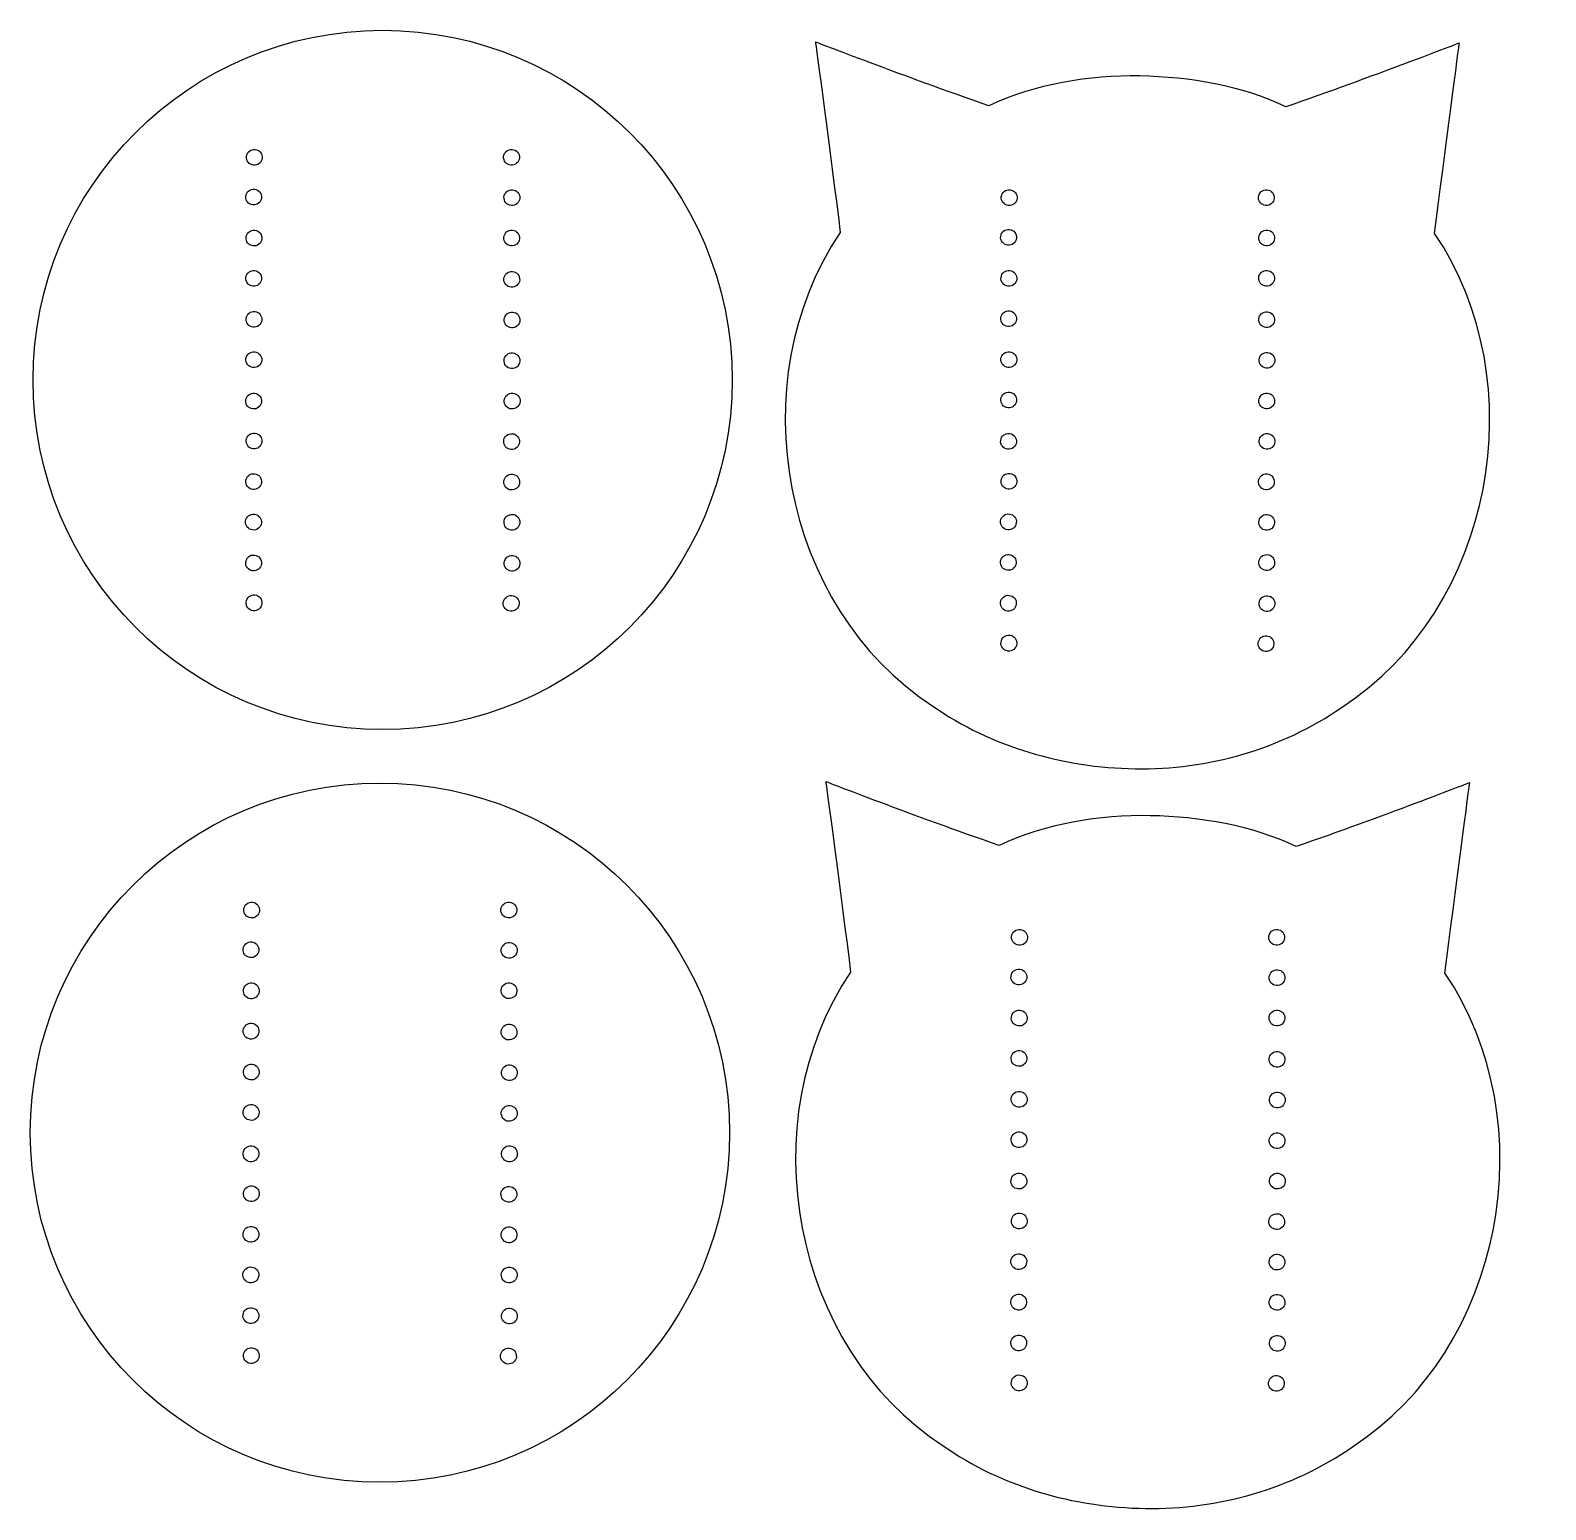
# Model space of a CAD drawing. Extents: x -60 to 149, y 150 to 288.
# Drawn here: x 55.5 to 149.3, y 150.5 to 242.1 of the extents above; entities that cross this region are included whole.
import ezdxf

# ---------------------------------------------------------------- set-up
doc = ezdxf.new("R2010")
doc.units = 0
doc.layers.add('Layer_1', color=7, linetype='CONTINUOUS')

msp = doc.modelspace()

# ---------------------------------------------------------------- linework, layer by layer
at = {"layer": 'Layer_1', "color": 7}
for points in [[(104.065999, 241.36378), (104.065999, 241.36378)], [(69.807637, 234.166506), (69.807637, 234.166506)], [(85.732942, 234.279382), (85.732942, 234.279382)], [(85.754806, 231.781698), (85.754806, 231.781698)], [(132.472275, 231.78488), (132.472275, 231.78488)], [(69.767564, 231.709083), (69.767564, 231.709083)], [(116.54697, 231.672005), (116.54697, 231.672005)], [(69.788153, 229.166887), (69.788153, 229.166887)], [(85.744321, 229.282355), (85.744321, 229.282355)], [(116.506897, 229.214582), (116.506897, 229.214582)], [(132.494139, 229.287196), (132.494139, 229.287196)], [(69.771215, 226.670884), (69.771215, 226.670884)], [(85.749932, 226.722858), (85.749932, 226.722858)], [(116.527486, 226.672385), (116.527486, 226.672385)], [(132.483654, 226.787853), (132.483654, 226.787853)], [(69.785482, 224.136895), (69.785482, 224.136895)], [(85.768117, 224.207888), (85.768117, 224.207888)], [(116.510548, 224.176383), (116.510548, 224.176383)], [(132.489265, 224.228357), (132.489265, 224.228357)], [(69.777978, 221.636562), (69.777978, 221.636562)], [(85.755126, 221.687319), (85.755126, 221.687319)], [(116.524815, 221.642394), (116.524815, 221.642394)], [(132.50745, 221.713387), (132.50745, 221.713387)], [(98.908416, 220.440983), (98.908416, 220.440983)], [(69.767679, 219.074306), (69.767679, 219.074306)], [(85.771587, 219.185705), (85.771587, 219.185705)], [(116.517311, 219.142061), (116.517311, 219.142061)], [(132.494459, 219.192818), (132.494459, 219.192818)], [(69.789839, 216.604686), (69.789839, 216.604686)], [(85.735646, 216.680995), (85.735646, 216.680995)], [(116.507012, 216.579805), (116.507012, 216.579805)], [(132.51092, 216.691203), (132.51092, 216.691203)], [(69.763328, 214.091072), (69.763328, 214.091072)], [(85.746856, 214.171391), (85.746856, 214.171391)], [(116.529172, 214.110185), (116.529172, 214.110185)], [(132.474979, 214.186494), (132.474979, 214.186494)], [(69.757221, 211.581162), (69.757221, 211.581162)], [(85.75568, 211.6845), (85.75568, 211.6845)], [(116.502662, 211.596571), (116.502662, 211.596571)], [(132.486189, 211.67689), (132.486189, 211.67689)], [(69.760512, 209.055354), (69.760512, 209.055354)], [(85.766893, 209.142469), (85.766893, 209.142469)], [(116.496554, 209.08666), (116.496554, 209.08666)], [(132.495013, 209.189999), (132.495013, 209.189999)], [(69.788057, 206.583426), (69.788057, 206.583426)], [(85.710509, 206.662318), (85.710509, 206.662318)], [(116.499845, 206.560852), (116.499845, 206.560852)], [(132.506226, 206.647968), (132.506226, 206.647968)], [(116.52739, 204.088925), (116.52739, 204.088925)], [(132.449842, 204.167816), (132.449842, 204.167816)], [(104.70535, 195.565995), (104.70535, 195.565995)], [(85.565942, 187.675247), (85.565942, 187.675247)], [(69.640638, 187.562372), (69.640638, 187.562372)], [(117.186322, 185.874221), (117.186322, 185.874221)], [(133.111627, 185.987096), (133.111627, 185.987096)], [(69.600564, 185.104948), (69.600564, 185.104948)], [(85.587807, 185.177563), (85.587807, 185.177563)], [(117.146249, 183.416797), (117.146249, 183.416797)], [(133.133491, 183.489412), (133.133491, 183.489412)], [(69.621154, 182.562752), (69.621154, 182.562752)], [(85.577322, 182.67822), (85.577322, 182.67822)], [(117.166838, 180.874601), (117.166838, 180.874601)], [(133.123006, 180.990069), (133.123006, 180.990069)], [(69.604216, 180.06675), (69.604216, 180.06675)], [(85.582933, 180.118724), (85.582933, 180.118724)], [(117.1499, 178.378599), (117.1499, 178.378599)], [(133.128617, 178.430573), (133.128617, 178.430573)], [(69.618482, 177.532761), (69.618482, 177.532761)], [(85.601118, 177.603753), (85.601118, 177.603753)], [(117.164167, 175.84461), (117.164167, 175.84461)], [(133.146802, 175.915602), (133.146802, 175.915602)], [(69.610979, 175.032427), (69.610979, 175.032427)], [(85.588127, 175.083185), (85.588127, 175.083185)], [(98.741417, 173.836848), (98.741417, 173.836848)], [(117.156663, 173.344276), (117.156663, 173.344276)], [(133.133811, 173.395034), (133.133811, 173.395034)], [(69.60068, 172.470172), (69.60068, 172.470172)], [(85.604587, 172.58157), (85.604587, 172.58157)], [(117.146364, 170.78202), (117.146364, 170.78202)], [(133.150271, 170.893419), (133.150271, 170.893419)], [(69.62284, 170.000551), (69.62284, 170.000551)], [(85.568647, 170.076861), (85.568647, 170.076861)], [(117.168524, 168.3124), (117.168524, 168.3124)], [(133.114331, 168.388709), (133.114331, 168.388709)], [(69.596329, 167.486938), (69.596329, 167.486938)], [(85.579857, 167.567256), (85.579857, 167.567256)], [(117.142013, 165.798786), (117.142013, 165.798786)], [(133.125541, 165.879105), (133.125541, 165.879105)], [(69.590222, 164.977027), (69.590222, 164.977027)], [(85.58868, 165.080366), (85.58868, 165.080366)], [(117.135906, 163.288876), (117.135906, 163.288876)], [(133.134365, 163.392214), (133.134365, 163.392214)], [(69.593512, 162.451219), (69.593512, 162.451219)], [(85.599894, 162.538335), (85.599894, 162.538335)], [(117.139197, 160.763068), (117.139197, 160.763068)], [(133.145578, 160.850183), (133.145578, 160.850183)], [(69.621058, 159.979291), (69.621058, 159.979291)], [(85.543509, 160.058183), (85.543509, 160.058183)], [(117.166742, 158.29114), (117.166742, 158.29114)], [(133.089194, 158.370032), (133.089194, 158.370032)]]:
    msp.add_lwpolyline(points, dxfattribs=at)
for points in [[(55.617646, 220.440983), (55.617646, 232.395404), (65.308617, 242.086351), (77.263031, 242.086351)], [(77.263031, 242.086351), (89.217446, 242.086351), (98.908416, 232.395404), (98.908416, 220.440983)], [(104.065999, 241.36378), (104.065999, 241.36378), (104.988244, 234.476005), (105.60061, 229.572196)], [(114.80811, 237.412668), (109.562446, 239.230236), (104.065999, 241.36378), (104.065999, 241.36378)], [(143.938721, 241.302058), (143.938721, 241.302058), (138.442359, 239.168514), (133.196638, 237.350946)], [(142.404138, 229.510446), (143.016503, 234.414255), (143.938721, 241.302058), (143.938721, 241.302058)], [(124.145291, 239.260264), (121.046858, 239.316314), (117.619213, 238.758586), (114.80811, 237.412668)], [(133.196638, 237.350946), (130.502657, 238.640787), (127.243753, 239.204187), (124.145291, 239.260264)], [(68.83452, 234.278063), (68.865329, 234.546814), (69.108136, 234.739711), (69.376864, 234.708904)], [(69.376864, 234.708904), (69.645569, 234.6781), (69.838446, 234.435258), (69.807637, 234.166506)], [(84.759751, 234.168466), (84.729119, 234.437238), (84.922134, 234.67995), (85.190882, 234.71058)], [(85.190882, 234.71058), (85.459607, 234.741207), (85.70231, 234.548153), (85.732942, 234.279382)], [(69.265293, 233.735665), (68.996566, 233.766472), (68.803711, 234.009312), (68.83452, 234.278063)], [(69.807637, 234.166506), (69.776828, 233.897755), (69.533998, 233.704861), (69.265293, 233.735665)], [(85.301811, 233.737268), (85.033063, 233.706638), (84.790384, 233.899695), (84.759751, 234.168466)], [(85.732942, 234.279382), (85.763574, 234.01061), (85.570536, 233.767895), (85.301811, 233.737268)], [(69.22522, 231.278242), (68.956492, 231.309048), (68.763637, 231.551888), (68.794446, 231.82064)], [(68.794446, 231.82064), (68.825256, 232.089391), (69.068063, 232.282287), (69.33679, 232.251481)], [(69.33679, 232.251481), (69.605495, 232.220677), (69.798373, 231.977834), (69.767564, 231.709083)], [(84.781615, 231.670782), (84.750983, 231.939554), (84.943998, 232.182266), (85.212746, 232.212896)], [(85.212746, 232.212896), (85.481471, 232.243523), (85.724174, 232.050469), (85.754806, 231.781698)], [(85.754806, 231.781698), (85.785438, 231.512926), (85.5924, 231.270211), (85.323675, 231.239584)], [(116.004626, 231.241164), (115.735899, 231.271971), (115.543044, 231.514811), (115.573853, 231.783562)], [(115.573853, 231.783562), (115.604662, 232.052313), (115.847469, 232.24521), (116.116197, 232.214403)], [(116.116197, 232.214403), (116.384902, 232.183599), (116.577779, 231.940757), (116.54697, 231.672005)], [(131.499084, 231.673965), (131.468452, 231.942736), (131.661467, 232.185449), (131.930215, 232.216079)], [(131.930215, 232.216079), (132.19894, 232.246706), (132.441643, 232.053652), (132.472275, 231.78488)], [(132.472275, 231.78488), (132.502907, 231.516109), (132.309869, 231.273393), (132.041144, 231.242767)], [(69.767564, 231.709083), (69.736754, 231.440332), (69.493924, 231.247438), (69.22522, 231.278242)], [(85.323675, 231.239584), (85.054927, 231.208954), (84.812248, 231.40201), (84.781615, 231.670782)], [(116.54697, 231.672005), (116.516161, 231.403254), (116.273331, 231.21036), (116.004626, 231.241164)], [(132.041144, 231.242767), (131.772396, 231.212137), (131.529717, 231.405193), (131.499084, 231.673965)], [(69.245809, 228.736046), (68.977082, 228.766852), (68.784227, 229.009692), (68.815036, 229.278443)], [(68.815036, 229.278443), (68.845845, 229.547195), (69.088652, 229.740091), (69.35738, 229.709284)], [(69.788153, 229.166887), (69.757344, 228.898135), (69.514514, 228.705242), (69.245809, 228.736046)], [(69.35738, 229.709284), (69.626085, 229.67848), (69.818963, 229.435638), (69.788153, 229.166887)], [(84.771131, 229.171439), (84.740499, 229.440211), (84.933513, 229.682924), (85.202261, 229.713553)], [(85.313191, 228.740241), (85.044443, 228.709611), (84.801763, 228.902668), (84.771131, 229.171439)], [(85.202261, 229.713553), (85.470986, 229.74418), (85.713689, 229.551126), (85.744321, 229.282355)], [(85.744321, 229.282355), (85.774953, 229.013583), (85.581916, 228.770868), (85.313191, 228.740241)], [(105.60061, 229.572196), (99.364769, 220.370087), (101.935729, 206.3367), (111.333221, 200.24753)], [(115.964553, 228.783741), (115.695825, 228.814547), (115.50297, 229.057387), (115.53378, 229.326138)], [(115.53378, 229.326138), (115.564589, 229.59489), (115.807396, 229.787786), (116.076123, 229.756979)], [(116.506897, 229.214582), (116.476087, 228.94583), (116.233258, 228.752937), (115.964553, 228.783741)], [(116.076123, 229.756979), (116.344828, 229.726175), (116.537706, 229.483333), (116.506897, 229.214582)], [(131.520948, 229.176281), (131.490316, 229.445052), (131.683331, 229.687765), (131.952079, 229.718395)], [(132.063008, 228.745082), (131.79426, 228.714453), (131.551581, 228.907509), (131.520948, 229.176281)], [(131.952079, 229.718395), (132.220804, 229.749021), (132.463507, 229.555968), (132.494139, 229.287196)], [(132.494139, 229.287196), (132.524771, 229.018425), (132.331733, 228.775709), (132.063008, 228.745082)], [(136.671499, 200.185808), (146.068991, 206.27495), (148.639979, 220.308365), (142.404138, 229.510446)], [(68.798098, 226.782441), (68.828907, 227.051192), (69.071714, 227.244089), (69.340442, 227.213282)], [(69.340442, 227.213282), (69.609146, 227.182478), (69.802024, 226.939636), (69.771215, 226.670884)], [(84.776742, 226.611943), (84.74611, 226.880714), (84.939125, 227.123427), (85.207872, 227.154057)], [(85.207872, 227.154057), (85.476597, 227.184683), (85.7193, 226.99163), (85.749932, 226.722858)], [(115.554369, 226.783942), (115.585178, 227.052693), (115.827985, 227.24559), (116.096713, 227.214783)], [(116.096713, 227.214783), (116.365418, 227.183979), (116.558296, 226.941137), (116.527486, 226.672385)], [(131.510464, 226.676938), (131.479832, 226.945709), (131.672846, 227.188422), (131.941594, 227.219052)], [(131.941594, 227.219052), (132.210319, 227.249679), (132.453022, 227.056625), (132.483654, 226.787853)], [(69.228871, 226.240043), (68.960143, 226.27085), (68.767288, 226.51369), (68.798098, 226.782441)], [(69.771215, 226.670884), (69.740406, 226.402133), (69.497576, 226.209239), (69.228871, 226.240043)], [(85.318802, 226.180744), (85.050054, 226.150115), (84.807374, 226.343171), (84.776742, 226.611943)], [(85.749932, 226.722858), (85.780565, 226.454087), (85.587527, 226.211371), (85.318802, 226.180744)], [(115.985142, 226.241544), (115.716415, 226.272351), (115.52356, 226.515191), (115.554369, 226.783942)], [(116.527486, 226.672385), (116.496677, 226.403634), (116.253847, 226.21074), (115.985142, 226.241544)], [(132.052524, 226.24574), (131.783776, 226.21511), (131.541096, 226.408166), (131.510464, 226.676938)], [(132.483654, 226.787853), (132.514286, 226.519082), (132.321249, 226.276366), (132.052524, 226.24574)], [(68.812365, 224.248452), (68.843174, 224.517203), (69.085981, 224.7101), (69.354708, 224.679293)], [(69.354708, 224.679293), (69.623413, 224.648489), (69.816291, 224.405647), (69.785482, 224.136895)], [(84.794926, 224.096972), (84.764294, 224.365744), (84.957309, 224.608457), (85.226057, 224.639086)], [(85.226057, 224.639086), (85.494782, 224.669713), (85.737485, 224.47666), (85.768117, 224.207888)], [(115.968204, 223.745542), (115.699476, 223.776349), (115.506622, 224.019189), (115.537431, 224.28794)], [(115.537431, 224.28794), (115.56824, 224.556691), (115.811047, 224.749587), (116.079775, 224.718781)], [(116.079775, 224.718781), (116.348479, 224.687977), (116.541357, 224.445134), (116.510548, 224.176383)], [(131.516075, 224.117442), (131.485443, 224.386213), (131.678458, 224.628926), (131.947206, 224.659555)], [(131.947206, 224.659555), (132.215931, 224.690182), (132.458633, 224.497129), (132.489265, 224.228357)], [(69.243138, 223.706054), (68.97441, 223.736861), (68.781555, 223.979701), (68.812365, 224.248452)], [(69.785482, 224.136895), (69.754673, 223.868144), (69.511843, 223.67525), (69.243138, 223.706054)], [(85.336986, 223.665774), (85.068238, 223.635145), (84.825559, 223.828201), (84.794926, 224.096972)], [(85.768117, 224.207888), (85.798749, 223.939116), (85.605711, 223.696401), (85.336986, 223.665774)], [(116.510548, 224.176383), (116.479739, 223.907632), (116.236909, 223.714738), (115.968204, 223.745542)], [(132.058135, 223.686243), (131.789387, 223.655614), (131.546707, 223.84867), (131.516075, 224.117442)], [(132.489265, 224.228357), (132.519898, 223.959585), (132.32686, 223.71687), (132.058135, 223.686243)], [(69.235634, 221.205721), (68.966906, 221.236527), (68.774051, 221.479367), (68.804861, 221.748119)], [(68.804861, 221.748119), (68.83567, 222.01687), (69.078477, 222.209766), (69.347205, 222.17896)], [(69.777978, 221.636562), (69.747169, 221.367811), (69.504339, 221.174917), (69.235634, 221.205721)], [(69.347205, 222.17896), (69.615909, 222.148156), (69.808787, 221.905313), (69.777978, 221.636562)], [(84.781935, 221.576404), (84.751303, 221.845175), (84.944318, 222.087888), (85.213066, 222.118518)], [(85.323995, 221.145206), (85.055247, 221.114576), (84.812568, 221.307632), (84.781935, 221.576404)], [(85.213066, 222.118518), (85.481791, 222.149145), (85.724494, 221.956091), (85.755126, 221.687319)], [(85.755126, 221.687319), (85.785758, 221.418548), (85.59272, 221.175832), (85.323995, 221.145206)], [(115.982471, 221.211553), (115.713743, 221.24236), (115.520888, 221.4852), (115.551698, 221.753951)], [(115.551698, 221.753951), (115.582507, 222.022702), (115.825314, 222.215598), (116.094042, 222.184792)], [(116.524815, 221.642394), (116.494006, 221.373643), (116.251176, 221.180749), (115.982471, 221.211553)], [(116.094042, 222.184792), (116.362746, 222.153988), (116.555624, 221.911145), (116.524815, 221.642394)], [(131.534259, 221.602471), (131.503627, 221.871243), (131.696642, 222.113956), (131.96539, 222.144585)], [(132.076319, 221.171273), (131.807571, 221.140643), (131.564892, 221.3337), (131.534259, 221.602471)], [(131.96539, 222.144585), (132.234115, 222.175212), (132.476818, 221.982158), (132.50745, 221.713387)], [(132.50745, 221.713387), (132.538082, 221.444615), (132.345044, 221.2019), (132.076319, 221.171273)], [(77.263031, 198.795581), (65.308617, 198.795581), (55.617646, 208.486561), (55.617646, 220.440983)], [(68.794562, 219.185863), (68.825371, 219.454614), (69.068178, 219.64751), (69.336906, 219.616704)], [(69.336906, 219.616704), (69.605611, 219.5859), (69.798488, 219.343057), (69.767679, 219.074306)], [(98.908416, 220.440983), (98.908416, 208.486561), (89.217446, 198.795581), (77.263031, 198.795581)], [(84.798396, 219.074789), (84.767764, 219.343561), (84.960779, 219.586273), (85.229527, 219.616903)], [(85.229527, 219.616903), (85.498252, 219.64753), (85.740954, 219.454476), (85.771587, 219.185705)], [(115.544194, 219.253617), (115.575003, 219.522369), (115.81781, 219.715265), (116.086538, 219.684458)], [(116.086538, 219.684458), (116.355242, 219.653654), (116.54812, 219.410812), (116.517311, 219.142061)], [(131.521268, 219.081903), (131.490636, 219.350674), (131.683651, 219.593387), (131.952399, 219.624016)], [(131.952399, 219.624016), (132.221124, 219.654643), (132.463827, 219.46159), (132.494459, 219.192818)], [(69.225335, 218.643465), (68.956608, 218.674271), (68.763753, 218.917111), (68.794562, 219.185863)], [(69.767679, 219.074306), (69.73687, 218.805555), (69.49404, 218.612661), (69.225335, 218.643465)], [(85.340456, 218.643591), (85.071708, 218.612961), (84.829028, 218.806018), (84.798396, 219.074789)], [(85.771587, 219.185705), (85.802219, 218.916933), (85.609181, 218.674218), (85.340456, 218.643591)], [(115.974967, 218.71122), (115.706239, 218.742026), (115.513385, 218.984866), (115.544194, 219.253617)], [(116.517311, 219.142061), (116.486502, 218.873309), (116.243672, 218.680416), (115.974967, 218.71122)], [(132.063328, 218.650704), (131.79458, 218.620075), (131.551901, 218.813131), (131.521268, 219.081903)], [(132.494459, 219.192818), (132.525091, 218.924047), (132.332053, 218.681331), (132.063328, 218.650704)], [(68.816722, 216.716243), (68.847531, 216.984994), (69.090338, 217.17789), (69.359066, 217.147084)], [(69.359066, 217.147084), (69.627771, 217.11628), (69.820649, 216.873437), (69.789839, 216.604686)], [(84.762456, 216.57008), (84.731824, 216.838851), (84.924838, 217.081564), (85.193586, 217.112193)], [(85.193586, 217.112193), (85.462311, 217.14282), (85.705014, 216.949767), (85.735646, 216.680995)], [(115.533895, 216.691361), (115.564704, 216.960113), (115.807511, 217.153009), (116.076239, 217.122203)], [(116.076239, 217.122203), (116.344944, 217.091399), (116.537821, 216.848556), (116.507012, 216.579805)], [(131.537729, 216.580288), (131.507097, 216.849059), (131.700112, 217.091772), (131.96886, 217.122402)], [(131.96886, 217.122402), (132.237585, 217.153029), (132.480287, 216.959975), (132.51092, 216.691203)], [(69.247495, 216.173845), (68.978768, 216.204651), (68.785913, 216.447491), (68.816722, 216.716243)], [(69.789839, 216.604686), (69.75903, 216.335935), (69.5162, 216.143041), (69.247495, 216.173845)], [(85.304516, 216.138881), (85.035768, 216.108252), (84.793088, 216.301308), (84.762456, 216.57008)], [(85.735646, 216.680995), (85.766278, 216.412224), (85.573241, 216.169508), (85.304516, 216.138881)], [(115.964668, 216.148964), (115.695941, 216.17977), (115.503086, 216.42261), (115.533895, 216.691361)], [(116.507012, 216.579805), (116.476203, 216.311053), (116.233373, 216.11816), (115.964668, 216.148964)], [(132.079789, 216.14909), (131.811041, 216.11846), (131.568361, 216.311516), (131.537729, 216.580288)], [(132.51092, 216.691203), (132.541552, 216.422432), (132.348514, 216.179716), (132.079789, 216.14909)], [(69.220985, 213.660231), (68.952257, 213.691038), (68.759402, 213.933878), (68.790211, 214.202629)], [(68.790211, 214.202629), (68.821021, 214.47138), (69.063828, 214.664276), (69.332555, 214.63347)], [(69.763328, 214.091072), (69.732519, 213.822321), (69.489689, 213.629427), (69.220985, 213.660231)], [(69.332555, 214.63347), (69.60126, 214.602666), (69.794138, 214.359823), (69.763328, 214.091072)], [(84.773666, 214.060475), (84.743034, 214.329247), (84.936049, 214.57196), (85.204797, 214.602589)], [(85.315726, 213.629277), (85.046978, 213.598648), (84.804298, 213.791704), (84.773666, 214.060475)], [(85.204797, 214.602589), (85.473522, 214.633216), (85.716224, 214.440162), (85.746856, 214.171391)], [(85.746856, 214.171391), (85.777489, 213.902619), (85.584451, 213.659904), (85.315726, 213.629277)], [(115.986828, 213.679344), (115.718101, 213.71015), (115.525246, 213.95299), (115.556055, 214.221741)], [(115.556055, 214.221741), (115.586864, 214.490493), (115.829671, 214.683389), (116.098399, 214.652582)], [(116.529172, 214.110185), (116.498363, 213.841433), (116.255533, 213.64854), (115.986828, 213.679344)], [(116.098399, 214.652582), (116.367104, 214.621778), (116.559982, 214.378936), (116.529172, 214.110185)], [(131.501789, 214.075578), (131.471157, 214.34435), (131.664171, 214.587063), (131.932919, 214.617692)], [(132.043849, 213.64438), (131.775101, 213.613751), (131.532421, 213.806807), (131.501789, 214.075578)], [(131.932919, 214.617692), (132.201644, 214.648319), (132.444347, 214.455265), (132.474979, 214.186494)], [(132.474979, 214.186494), (132.505611, 213.917722), (132.312574, 213.675007), (132.043849, 213.64438)], [(68.784104, 211.692718), (68.814913, 211.96147), (69.05772, 212.154366), (69.326448, 212.123559)], [(69.326448, 212.123559), (69.595152, 212.092755), (69.78803, 211.849913), (69.757221, 211.581162)], [(84.782489, 211.573584), (84.751857, 211.842356), (84.944872, 212.085069), (85.21362, 212.115698)], [(85.21362, 212.115698), (85.482345, 212.146325), (85.725047, 211.953272), (85.75568, 211.6845)], [(115.529544, 211.708128), (115.560354, 211.976879), (115.803161, 212.169775), (116.071888, 212.138969)], [(116.071888, 212.138969), (116.340593, 212.108165), (116.533471, 211.865322), (116.502662, 211.596571)], [(131.512999, 211.565974), (131.482367, 211.834746), (131.675382, 212.077459), (131.94413, 212.108088)], [(131.94413, 212.108088), (132.212855, 212.138715), (132.455557, 211.945661), (132.486189, 211.67689)], [(69.214877, 211.150321), (68.946149, 211.181127), (68.753294, 211.423967), (68.784104, 211.692718)], [(69.757221, 211.581162), (69.726412, 211.31241), (69.483582, 211.119517), (69.214877, 211.150321)], [(85.324549, 211.142386), (85.055801, 211.111757), (84.813121, 211.304813), (84.782489, 211.573584)], [(85.75568, 211.6845), (85.786312, 211.415728), (85.593274, 211.173013), (85.324549, 211.142386)], [(115.960318, 211.16573), (115.69159, 211.196536), (115.498735, 211.439376), (115.529544, 211.708128)], [(116.502662, 211.596571), (116.471852, 211.32782), (116.229022, 211.134926), (115.960318, 211.16573)], [(132.055059, 211.134776), (131.786311, 211.104146), (131.543631, 211.297203), (131.512999, 211.565974)], [(132.486189, 211.67689), (132.516822, 211.408118), (132.323784, 211.165403), (132.055059, 211.134776)], [(68.787394, 209.16691), (68.818204, 209.435662), (69.061011, 209.628558), (69.329738, 209.597751)], [(69.329738, 209.597751), (69.598443, 209.566948), (69.791321, 209.324105), (69.760512, 209.055354)], [(84.793702, 209.031554), (84.76307, 209.300325), (84.956085, 209.543038), (85.224833, 209.573667)], [(85.224833, 209.573667), (85.493558, 209.604294), (85.736261, 209.411241), (85.766893, 209.142469)], [(115.523437, 209.198217), (115.554246, 209.466968), (115.797053, 209.659865), (116.065781, 209.629058)], [(116.065781, 209.629058), (116.334485, 209.598254), (116.527363, 209.355412), (116.496554, 209.08666)], [(131.521822, 209.079083), (131.49119, 209.347855), (131.684205, 209.590568), (131.952953, 209.621197)], [(131.952953, 209.621197), (132.221678, 209.651824), (132.464381, 209.45877), (132.495013, 209.189999)], [(69.218168, 208.624513), (68.94944, 208.655319), (68.756585, 208.898159), (68.787394, 209.16691)], [(69.760512, 209.055354), (69.729702, 208.786602), (69.486873, 208.593709), (69.218168, 208.624513)], [(85.335762, 208.600355), (85.067014, 208.569726), (84.824335, 208.762782), (84.793702, 209.031554)], [(85.766893, 209.142469), (85.797525, 208.873698), (85.604487, 208.630982), (85.335762, 208.600355)], [(115.95421, 208.655819), (115.685482, 208.686626), (115.492628, 208.929466), (115.523437, 209.198217)], [(116.496554, 209.08666), (116.465745, 208.817909), (116.222915, 208.625015), (115.95421, 208.655819)], [(132.063882, 208.647885), (131.795134, 208.617255), (131.552454, 208.810312), (131.521822, 209.079083)], [(132.495013, 209.189999), (132.525645, 208.921227), (132.332607, 208.678512), (132.063882, 208.647885)], [(69.245714, 206.152585), (68.976986, 206.183391), (68.784131, 206.426231), (68.81494, 206.694983)], [(68.81494, 206.694983), (68.84575, 206.963734), (69.088556, 207.15663), (69.357284, 207.125824)], [(69.788057, 206.583426), (69.757248, 206.314675), (69.514418, 206.121781), (69.245714, 206.152585)], [(69.357284, 207.125824), (69.625989, 207.09502), (69.818867, 206.852177), (69.788057, 206.583426)], [(84.737318, 206.551402), (84.706686, 206.820174), (84.899701, 207.062886), (85.168449, 207.093516)], [(85.279378, 206.120204), (85.01063, 206.089574), (84.76795, 206.282631), (84.737318, 206.551402)], [(85.168449, 207.093516), (85.437174, 207.124143), (85.679876, 206.931089), (85.710509, 206.662318)], [(85.710509, 206.662318), (85.741141, 206.393546), (85.548103, 206.150831), (85.279378, 206.120204)], [(115.957501, 206.130011), (115.688773, 206.160818), (115.495918, 206.403658), (115.526728, 206.672409)], [(115.526728, 206.672409), (115.557537, 206.94116), (115.800344, 207.134057), (116.069071, 207.10325)], [(116.499845, 206.560852), (116.469035, 206.292101), (116.226206, 206.099207), (115.957501, 206.130011)], [(116.069071, 207.10325), (116.337776, 207.072446), (116.530654, 206.829604), (116.499845, 206.560852)], [(131.533035, 206.537052), (131.502403, 206.805824), (131.695418, 207.048537), (131.964166, 207.079166)], [(132.075095, 206.105854), (131.806347, 206.075225), (131.563668, 206.268281), (131.533035, 206.537052)], [(131.964166, 207.079166), (132.232891, 207.109793), (132.475594, 206.916739), (132.506226, 206.647968)], [(132.506226, 206.647968), (132.536858, 206.379196), (132.34382, 206.136481), (132.075095, 206.105854)], [(115.554273, 204.200481), (115.585083, 204.469233), (115.82789, 204.662129), (116.096617, 204.631322)], [(116.096617, 204.631322), (116.365322, 204.600519), (116.5582, 204.357676), (116.52739, 204.088925)], [(131.476651, 204.056901), (131.446019, 204.325672), (131.639034, 204.568385), (131.907782, 204.599015)], [(131.907782, 204.599015), (132.176507, 204.629642), (132.419209, 204.436588), (132.449842, 204.167816)], [(115.985047, 203.658084), (115.716319, 203.68889), (115.523464, 203.93173), (115.554273, 204.200481)], [(116.52739, 204.088925), (116.496581, 203.820173), (116.253751, 203.62728), (115.985047, 203.658084)], [(132.018711, 203.625703), (131.749963, 203.595073), (131.507283, 203.788129), (131.476651, 204.056901)], [(132.449842, 204.167816), (132.480474, 203.899045), (132.287436, 203.656329), (132.018711, 203.625703)], [(111.333221, 200.24753), (114.959494, 197.717577), (119.372857, 196.440436), (123.864226, 196.366551)], [(123.864226, 196.366551), (128.355595, 196.292665), (132.931998, 197.576804), (136.671499, 200.185808)], [(55.450647, 173.836848), (55.450647, 185.79127), (65.141617, 195.482217), (77.096032, 195.482217)], [(77.096032, 195.482217), (89.050447, 195.482217), (98.741417, 185.79127), (98.741417, 173.836848)], [(104.70535, 195.565995), (104.70535, 195.565995), (105.627596, 188.678221), (106.239962, 183.774412)], [(115.447462, 191.614884), (110.201797, 193.432452), (104.70535, 195.565995), (104.70535, 195.565995)], [(144.578073, 195.504273), (144.578073, 195.504273), (139.08171, 193.37073), (133.835989, 191.553162)], [(143.043489, 183.712662), (143.655855, 188.616471), (144.578073, 195.504273), (144.578073, 195.504273)], [(124.784643, 193.46248), (121.68621, 193.518529), (118.258565, 192.960802), (115.447462, 191.614884)], [(133.835989, 191.553162), (131.142009, 192.843002), (127.883104, 193.406403), (124.784643, 193.46248)], [(69.098294, 187.131531), (68.829566, 187.162337), (68.636711, 187.405177), (68.667521, 187.673929)], [(68.667521, 187.673929), (68.69833, 187.94268), (68.941137, 188.135576), (69.209865, 188.10477)], [(69.209865, 188.10477), (69.478569, 188.073966), (69.671447, 187.831123), (69.640638, 187.562372)], [(84.592752, 187.564332), (84.56212, 187.833103), (84.755135, 188.075816), (85.023883, 188.106445)], [(85.023883, 188.106445), (85.292608, 188.137072), (85.53531, 187.944019), (85.565942, 187.675247)], [(85.565942, 187.675247), (85.596575, 187.406476), (85.403537, 187.16376), (85.134812, 187.133133)], [(69.640638, 187.562372), (69.609829, 187.293621), (69.366999, 187.100727), (69.098294, 187.131531)], [(85.134812, 187.133133), (84.866064, 187.102504), (84.623384, 187.29556), (84.592752, 187.564332)], [(116.643978, 185.44338), (116.37525, 185.474186), (116.182396, 185.717026), (116.213205, 185.985778)], [(116.213205, 185.985778), (116.244014, 186.254529), (116.486821, 186.447425), (116.755549, 186.416619)], [(117.186322, 185.874221), (117.155513, 185.60547), (116.912683, 185.412576), (116.643978, 185.44338)], [(116.755549, 186.416619), (117.024254, 186.385815), (117.217131, 186.142972), (117.186322, 185.874221)], [(132.138436, 185.87618), (132.107804, 186.144952), (132.300819, 186.387665), (132.569567, 186.418294)], [(132.680496, 185.444982), (132.411748, 185.414353), (132.169068, 185.607409), (132.138436, 185.87618)], [(132.569567, 186.418294), (132.838292, 186.448921), (133.080995, 186.255868), (133.111627, 185.987096)], [(133.111627, 185.987096), (133.142259, 185.718324), (132.949221, 185.475609), (132.680496, 185.444982)], [(69.05822, 184.674107), (68.789493, 184.704914), (68.596638, 184.947754), (68.627447, 185.216505)], [(68.627447, 185.216505), (68.658256, 185.485256), (68.901063, 185.678153), (69.169791, 185.647346)], [(69.600564, 185.104948), (69.569755, 184.836197), (69.326925, 184.643303), (69.05822, 184.674107)], [(69.169791, 185.647346), (69.438496, 185.616542), (69.631374, 185.3737), (69.600564, 185.104948)], [(84.614616, 185.066648), (84.583984, 185.335419), (84.776999, 185.578132), (85.045747, 185.608761)], [(85.156676, 184.635449), (84.887928, 184.60482), (84.645248, 184.797876), (84.614616, 185.066648)], [(85.045747, 185.608761), (85.314472, 185.639388), (85.557174, 185.446335), (85.587807, 185.177563)], [(85.587807, 185.177563), (85.618439, 184.908791), (85.425401, 184.666076), (85.156676, 184.635449)], [(116.173131, 183.528354), (116.203941, 183.797105), (116.446748, 183.990002), (116.715475, 183.959195)], [(116.715475, 183.959195), (116.98418, 183.928391), (117.177058, 183.685549), (117.146249, 183.416797)], [(132.1603, 183.378496), (132.129668, 183.647268), (132.322683, 183.889981), (132.591431, 183.92061)], [(132.591431, 183.92061), (132.860156, 183.951237), (133.102859, 183.758183), (133.133491, 183.489412)], [(68.648037, 182.674309), (68.678846, 182.94306), (68.921653, 183.135956), (69.190381, 183.10515)], [(69.190381, 183.10515), (69.459085, 183.074346), (69.651963, 182.831503), (69.621154, 182.562752)], [(84.604131, 182.567305), (84.573499, 182.836076), (84.766514, 183.078789), (85.035262, 183.109419)], [(85.035262, 183.109419), (85.303987, 183.140045), (85.54669, 182.946992), (85.577322, 182.67822)], [(106.239962, 183.774412), (100.004121, 174.572303), (102.575081, 160.538915), (111.972573, 154.449745)], [(116.603905, 182.985956), (116.335177, 183.016763), (116.142322, 183.259603), (116.173131, 183.528354)], [(117.146249, 183.416797), (117.115439, 183.148046), (116.872609, 182.955152), (116.603905, 182.985956)], [(132.70236, 182.947298), (132.433612, 182.916669), (132.190933, 183.109725), (132.1603, 183.378496)], [(133.133491, 183.489412), (133.164123, 183.22064), (132.971085, 182.977925), (132.70236, 182.947298)], [(137.310851, 154.388023), (146.708343, 160.477165), (149.279331, 174.510581), (143.043489, 183.712662)], [(69.07881, 182.131911), (68.810082, 182.162718), (68.617228, 182.405557), (68.648037, 182.674309)], [(69.621154, 182.562752), (69.590345, 182.294001), (69.347515, 182.101107), (69.07881, 182.131911)], [(85.146191, 182.136106), (84.877443, 182.105477), (84.634764, 182.298533), (84.604131, 182.567305)], [(85.577322, 182.67822), (85.607954, 182.409449), (85.414916, 182.166733), (85.146191, 182.136106)], [(116.193721, 180.986158), (116.22453, 181.254909), (116.467337, 181.447805), (116.736065, 181.416999)], [(116.736065, 181.416999), (117.00477, 181.386195), (117.197647, 181.143352), (117.166838, 180.874601)], [(132.149816, 180.879154), (132.119183, 181.147925), (132.312198, 181.390638), (132.580946, 181.421267)], [(132.580946, 181.421267), (132.849671, 181.451894), (133.092374, 181.258841), (133.123006, 180.990069)], [(69.061872, 179.635909), (68.793144, 179.666715), (68.600289, 179.909555), (68.631098, 180.178307)], [(68.631098, 180.178307), (68.661908, 180.447058), (68.904715, 180.639954), (69.173442, 180.609148)], [(69.173442, 180.609148), (69.442147, 180.578344), (69.635025, 180.335501), (69.604216, 180.06675)], [(84.609743, 180.007808), (84.57911, 180.27658), (84.772125, 180.519293), (85.040873, 180.549922)], [(85.040873, 180.549922), (85.309598, 180.580549), (85.552301, 180.387495), (85.582933, 180.118724)], [(116.624494, 180.44376), (116.355767, 180.474566), (116.162912, 180.717406), (116.193721, 180.986158)], [(117.166838, 180.874601), (117.136029, 180.60585), (116.893199, 180.412956), (116.624494, 180.44376)], [(132.691876, 180.447955), (132.423128, 180.417326), (132.180448, 180.610382), (132.149816, 180.879154)], [(133.123006, 180.990069), (133.153638, 180.721298), (132.960601, 180.478582), (132.691876, 180.447955)], [(69.604216, 180.06675), (69.573406, 179.797999), (69.330576, 179.605105), (69.061872, 179.635909)], [(85.151802, 179.57661), (84.883055, 179.54598), (84.640375, 179.739037), (84.609743, 180.007808)], [(85.582933, 180.118724), (85.613565, 179.849952), (85.420527, 179.607237), (85.151802, 179.57661)], [(116.607556, 177.947758), (116.338828, 177.978564), (116.145973, 178.221404), (116.176783, 178.490155)], [(116.176783, 178.490155), (116.207592, 178.758907), (116.450399, 178.951803), (116.719127, 178.920997)], [(117.1499, 178.378599), (117.119091, 178.109847), (116.876261, 177.916954), (116.607556, 177.947758)], [(116.719127, 178.920997), (116.987831, 178.890193), (117.180709, 178.64735), (117.1499, 178.378599)], [(132.155427, 178.319657), (132.124795, 178.588429), (132.317809, 178.831141), (132.586557, 178.861771)], [(132.697487, 177.888459), (132.428739, 177.857829), (132.186059, 178.050886), (132.155427, 178.319657)], [(132.586557, 178.861771), (132.855282, 178.892398), (133.097985, 178.699344), (133.128617, 178.430573)], [(133.128617, 178.430573), (133.159249, 178.161801), (132.966212, 177.919086), (132.697487, 177.888459)], [(69.076138, 177.10192), (68.807411, 177.132726), (68.614556, 177.375566), (68.645365, 177.644318)], [(68.645365, 177.644318), (68.676174, 177.913069), (68.918981, 178.105965), (69.187709, 178.075159)], [(69.618482, 177.532761), (69.587673, 177.26401), (69.344843, 177.071116), (69.076138, 177.10192)], [(69.187709, 178.075159), (69.456414, 178.044355), (69.649292, 177.801512), (69.618482, 177.532761)], [(84.627927, 177.492838), (84.597295, 177.76161), (84.79031, 178.004322), (85.059058, 178.034952)], [(85.169987, 177.06164), (84.901239, 177.03101), (84.658559, 177.224066), (84.627927, 177.492838)], [(85.059058, 178.034952), (85.327783, 178.065579), (85.570485, 177.872525), (85.601118, 177.603753)], [(85.601118, 177.603753), (85.63175, 177.334982), (85.438712, 177.092267), (85.169987, 177.06164)], [(116.191049, 175.956166), (116.221859, 176.224918), (116.464666, 176.417814), (116.733393, 176.387008)], [(68.637861, 175.143984), (68.668671, 175.412735), (68.911478, 175.605632), (69.180205, 175.574825)], [(69.180205, 175.574825), (69.44891, 175.544021), (69.641788, 175.301179), (69.610979, 175.032427)], [(84.614936, 174.972269), (84.584304, 175.241041), (84.777319, 175.483754), (85.046067, 175.514383)], [(85.046067, 175.514383), (85.314792, 175.54501), (85.557494, 175.351956), (85.588127, 175.083185)], [(116.621823, 175.413769), (116.353095, 175.444575), (116.16024, 175.687415), (116.191049, 175.956166)], [(117.164167, 175.84461), (117.133357, 175.575858), (116.890527, 175.382965), (116.621823, 175.413769)], [(116.733393, 176.387008), (117.002098, 176.356204), (117.194976, 176.113361), (117.164167, 175.84461)], [(132.173611, 175.804687), (132.142979, 176.073458), (132.335994, 176.316171), (132.604742, 176.346801)], [(132.715671, 175.373488), (132.446923, 175.342859), (132.204243, 175.535915), (132.173611, 175.804687)], [(132.604742, 176.346801), (132.873467, 176.377428), (133.11617, 176.184374), (133.146802, 175.915602)], [(133.146802, 175.915602), (133.177434, 175.646831), (132.984396, 175.404115), (132.715671, 175.373488)], [(69.068635, 174.601586), (68.799907, 174.632393), (68.607052, 174.875233), (68.637861, 175.143984)], [(69.610979, 175.032427), (69.580169, 174.763676), (69.337339, 174.570782), (69.068635, 174.601586)], [(85.156996, 174.541071), (84.888248, 174.510442), (84.645568, 174.703498), (84.614936, 174.972269)], [(85.588127, 175.083185), (85.618759, 174.814413), (85.425721, 174.571698), (85.156996, 174.541071)], [(77.096032, 152.191447), (65.141617, 152.191447), (55.450647, 161.882427), (55.450647, 173.836848)], [(98.741417, 173.836848), (98.741417, 161.882427), (89.050447, 152.191447), (77.096032, 152.191447)], [(116.183546, 173.455833), (116.214355, 173.724584), (116.457162, 173.917481), (116.72589, 173.886674)], [(116.72589, 173.886674), (116.994594, 173.85587), (117.187472, 173.613027), (117.156663, 173.344276)], [(132.16062, 173.284118), (132.129988, 173.55289), (132.323003, 173.795603), (132.591751, 173.826232)], [(132.591751, 173.826232), (132.860476, 173.856859), (133.103179, 173.663805), (133.133811, 173.395034)], [(68.627563, 172.581728), (68.658372, 172.85048), (68.901179, 173.043376), (69.169906, 173.012569)], [(69.169906, 173.012569), (69.438611, 172.981765), (69.631489, 172.738923), (69.60068, 172.470172)], [(84.631397, 172.470655), (84.600765, 172.739426), (84.793779, 172.982139), (85.062527, 173.012768)], [(85.062527, 173.012768), (85.331252, 173.043395), (85.573955, 172.850342), (85.604587, 172.58157)], [(116.614319, 172.913435), (116.345591, 172.944242), (116.152736, 173.187082), (116.183546, 173.455833)], [(117.156663, 173.344276), (117.125854, 173.075525), (116.883024, 172.882631), (116.614319, 172.913435)], [(132.70268, 172.85292), (132.433932, 172.82229), (132.191252, 173.015347), (132.16062, 173.284118)], [(133.133811, 173.395034), (133.164443, 173.126262), (132.971405, 172.883547), (132.70268, 172.85292)], [(69.058336, 172.03933), (68.789608, 172.070137), (68.596753, 172.312977), (68.627563, 172.581728)], [(69.60068, 172.470172), (69.569871, 172.20142), (69.327041, 172.008527), (69.058336, 172.03933)], [(85.173457, 172.039456), (84.904709, 172.008827), (84.662029, 172.201883), (84.631397, 172.470655)], [(85.604587, 172.58157), (85.635219, 172.312799), (85.442182, 172.070083), (85.173457, 172.039456)], [(116.60402, 170.351179), (116.335292, 170.381986), (116.142438, 170.624826), (116.173247, 170.893577)], [(116.173247, 170.893577), (116.204056, 171.162328), (116.446863, 171.355225), (116.715591, 171.324418)], [(117.146364, 170.78202), (117.115555, 170.513269), (116.872725, 170.320375), (116.60402, 170.351179)], [(116.715591, 171.324418), (116.984296, 171.293614), (117.177173, 171.050772), (117.146364, 170.78202)], [(132.177081, 170.782503), (132.146449, 171.051275), (132.339464, 171.293988), (132.608212, 171.324617)], [(132.719141, 170.351305), (132.450393, 170.320676), (132.207713, 170.513732), (132.177081, 170.782503)], [(132.608212, 171.324617), (132.876936, 171.355244), (133.119639, 171.162191), (133.150271, 170.893419)], [(133.150271, 170.893419), (133.180904, 170.624647), (132.987866, 170.381932), (132.719141, 170.351305)], [(69.080496, 169.56971), (68.811768, 169.600517), (68.618913, 169.843357), (68.649723, 170.112108)], [(68.649723, 170.112108), (68.680532, 170.380859), (68.923339, 170.573756), (69.192067, 170.542949)], [(69.62284, 170.000551), (69.592031, 169.7318), (69.349201, 169.538906), (69.080496, 169.56971)], [(69.192067, 170.542949), (69.460771, 170.512145), (69.653649, 170.269303), (69.62284, 170.000551)], [(84.595456, 169.965945), (84.564824, 170.234717), (84.757839, 170.477429), (85.026587, 170.508059)], [(85.137516, 169.534747), (84.868768, 169.504117), (84.626089, 169.697174), (84.595456, 169.965945)], [(85.026587, 170.508059), (85.295312, 170.538686), (85.538015, 170.345632), (85.568647, 170.076861)], [(85.568647, 170.076861), (85.599279, 169.808089), (85.406241, 169.565374), (85.137516, 169.534747)], [(68.623212, 167.598494), (68.654021, 167.867246), (68.896828, 168.060142), (69.165556, 168.029335)], [(69.165556, 168.029335), (69.434261, 167.998532), (69.627138, 167.755689), (69.596329, 167.486938)], [(84.606667, 167.456341), (84.576034, 167.725112), (84.769049, 167.967825), (85.037797, 167.998455)], [(85.037797, 167.998455), (85.306522, 168.029082), (85.549225, 167.836028), (85.579857, 167.567256)], [(116.62618, 167.881559), (116.357453, 167.912366), (116.164598, 168.155206), (116.195407, 168.423957)], [(116.195407, 168.423957), (116.226216, 168.692708), (116.469023, 168.885605), (116.737751, 168.854798)], [(117.168524, 168.3124), (117.137715, 168.043649), (116.894885, 167.850755), (116.62618, 167.881559)], [(116.737751, 168.854798), (117.006456, 168.823994), (117.199333, 168.581152), (117.168524, 168.3124)], [(132.141141, 168.277794), (132.110509, 168.546565), (132.303523, 168.789278), (132.572271, 168.819908)], [(132.683201, 167.846596), (132.414453, 167.815966), (132.171773, 168.009022), (132.141141, 168.277794)], [(132.572271, 168.819908), (132.840996, 168.850535), (133.083699, 168.657481), (133.114331, 168.388709)], [(133.114331, 168.388709), (133.144963, 168.119938), (132.951926, 167.877222), (132.683201, 167.846596)], [(69.053985, 167.056097), (68.785258, 167.086903), (68.592403, 167.329743), (68.623212, 167.598494)], [(69.596329, 167.486938), (69.56552, 167.218186), (69.32269, 167.025293), (69.053985, 167.056097)], [(85.148727, 167.025143), (84.879979, 166.994513), (84.637299, 167.187569), (84.606667, 167.456341)], [(85.579857, 167.567256), (85.610489, 167.298485), (85.417452, 167.055769), (85.148727, 167.025143)], [(116.168896, 165.910343), (116.199705, 166.179094), (116.442512, 166.371991), (116.71124, 166.341184)], [(116.71124, 166.341184), (116.979945, 166.31038), (117.172823, 166.067538), (117.142013, 165.798786)], [(132.152351, 165.76819), (132.121719, 166.036961), (132.314733, 166.279674), (132.583481, 166.310304)], [(132.583481, 166.310304), (132.852206, 166.34093), (133.094909, 166.147877), (133.125541, 165.879105)], [(68.617104, 165.088584), (68.647914, 165.357335), (68.890721, 165.550231), (69.159448, 165.519425)], [(69.159448, 165.519425), (69.428153, 165.488621), (69.621031, 165.245778), (69.590222, 164.977027)], [(84.61549, 164.96945), (84.584858, 165.238222), (84.777872, 165.480934), (85.04662, 165.511564)], [(85.04662, 165.511564), (85.315345, 165.542191), (85.558048, 165.349137), (85.58868, 165.080366)], [(116.599669, 165.367945), (116.330942, 165.398752), (116.138087, 165.641592), (116.168896, 165.910343)], [(117.142013, 165.798786), (117.111204, 165.530035), (116.868374, 165.337142), (116.599669, 165.367945)], [(132.694411, 165.336991), (132.425663, 165.306362), (132.182983, 165.499418), (132.152351, 165.76819)], [(133.125541, 165.879105), (133.156174, 165.610334), (132.963136, 165.367618), (132.694411, 165.336991)], [(69.047878, 164.546186), (68.77915, 164.576993), (68.586295, 164.819833), (68.617104, 165.088584)], [(69.590222, 164.977027), (69.559412, 164.708276), (69.316582, 164.515382), (69.047878, 164.546186)], [(85.15755, 164.538252), (84.888802, 164.507622), (84.646122, 164.700678), (84.61549, 164.96945)], [(85.58868, 165.080366), (85.619312, 164.811594), (85.426275, 164.568879), (85.15755, 164.538252)], [(116.593562, 162.858035), (116.324834, 162.888841), (116.131979, 163.131681), (116.162789, 163.400433)], [(116.162789, 163.400433), (116.193598, 163.669184), (116.436405, 163.86208), (116.705133, 163.831274)], [(117.135906, 163.288876), (117.105097, 163.020125), (116.862267, 162.827231), (116.593562, 162.858035)], [(116.705133, 163.831274), (116.973837, 163.80047), (117.166715, 163.557627), (117.135906, 163.288876)], [(132.161174, 163.281299), (132.130542, 163.55007), (132.323557, 163.792783), (132.592305, 163.823413)], [(132.703234, 162.850101), (132.434486, 162.819471), (132.191806, 163.012527), (132.161174, 163.281299)], [(132.592305, 163.823413), (132.86103, 163.85404), (133.103732, 163.660986), (133.134365, 163.392214)], [(133.134365, 163.392214), (133.164997, 163.123443), (132.971959, 162.880727), (132.703234, 162.850101)], [(69.051168, 162.020378), (68.782441, 162.051185), (68.589586, 162.294025), (68.620395, 162.562776)], [(68.620395, 162.562776), (68.651204, 162.831527), (68.894011, 163.024424), (69.162739, 162.993617)], [(69.593512, 162.451219), (69.562703, 162.182468), (69.319873, 161.989574), (69.051168, 162.020378)], [(69.162739, 162.993617), (69.431444, 162.962813), (69.624322, 162.719971), (69.593512, 162.451219)], [(84.626703, 162.427419), (84.596071, 162.696191), (84.789086, 162.938903), (85.057834, 162.969533)], [(85.168763, 161.996221), (84.900015, 161.965591), (84.657335, 162.158648), (84.626703, 162.427419)], [(85.057834, 162.969533), (85.326559, 163.00016), (85.569261, 162.807106), (85.599894, 162.538335)], [(85.599894, 162.538335), (85.630526, 162.269563), (85.437488, 162.026848), (85.168763, 161.996221)], [(68.647941, 160.090848), (68.67875, 160.359599), (68.921557, 160.552496), (69.190285, 160.521689)], [(69.190285, 160.521689), (69.45899, 160.490885), (69.651867, 160.248043), (69.621058, 159.979291)], [(84.570319, 159.947268), (84.539687, 160.216039), (84.732701, 160.458752), (85.001449, 160.489381)], [(85.001449, 160.489381), (85.270174, 160.520008), (85.512877, 160.326955), (85.543509, 160.058183)], [(116.596853, 160.332227), (116.328125, 160.363033), (116.13527, 160.605873), (116.166079, 160.874625)], [(116.166079, 160.874625), (116.196889, 161.143376), (116.439696, 161.336272), (116.708423, 161.305466)], [(117.139197, 160.763068), (117.108387, 160.494317), (116.865557, 160.301423), (116.596853, 160.332227)], [(116.708423, 161.305466), (116.977128, 161.274662), (117.170006, 161.031819), (117.139197, 160.763068)], [(132.172387, 160.739268), (132.141755, 161.00804), (132.33477, 161.250752), (132.603518, 161.281382)], [(132.714447, 160.30807), (132.445699, 160.27744), (132.20302, 160.470496), (132.172387, 160.739268)], [(132.603518, 161.281382), (132.872243, 161.312009), (133.114946, 161.118955), (133.145578, 160.850183)], [(133.145578, 160.850183), (133.17621, 160.581412), (132.983172, 160.338697), (132.714447, 160.30807)], [(69.078714, 159.54845), (68.809986, 159.579257), (68.617132, 159.822097), (68.647941, 160.090848)], [(69.621058, 159.979291), (69.590249, 159.71054), (69.347419, 159.517646), (69.078714, 159.54845)], [(85.112379, 159.516069), (84.843631, 159.48544), (84.600951, 159.678496), (84.570319, 159.947268)], [(85.543509, 160.058183), (85.574141, 159.789412), (85.381104, 159.546696), (85.112379, 159.516069)], [(116.193625, 158.402697), (116.224434, 158.671448), (116.467241, 158.864345), (116.735969, 158.833538)], [(116.735969, 158.833538), (117.004674, 158.802734), (117.197552, 158.559892), (117.166742, 158.29114)], [(132.116003, 158.259116), (132.085371, 158.527888), (132.278386, 158.770601), (132.547134, 158.80123)], [(132.547134, 158.80123), (132.815859, 158.831857), (133.058561, 158.638804), (133.089194, 158.370032)], [(116.624398, 157.860299), (116.355671, 157.891106), (116.162816, 158.133946), (116.193625, 158.402697)], [(117.166742, 158.29114), (117.135933, 158.022389), (116.893103, 157.829495), (116.624398, 157.860299)], [(132.658063, 157.827918), (132.389315, 157.797289), (132.146635, 157.990345), (132.116003, 158.259116)], [(133.089194, 158.370032), (133.119826, 158.10126), (132.926788, 157.858545), (132.658063, 157.827918)], [(111.972573, 154.449745), (115.598846, 151.919792), (120.012209, 150.642652), (124.503578, 150.568766)], [(124.503578, 150.568766), (128.994947, 150.494881), (133.57135, 151.77902), (137.310851, 154.388023)]]:
    msp.add_open_spline(points, degree=3, dxfattribs=at)

doc.saveas('drawing.dxf')
